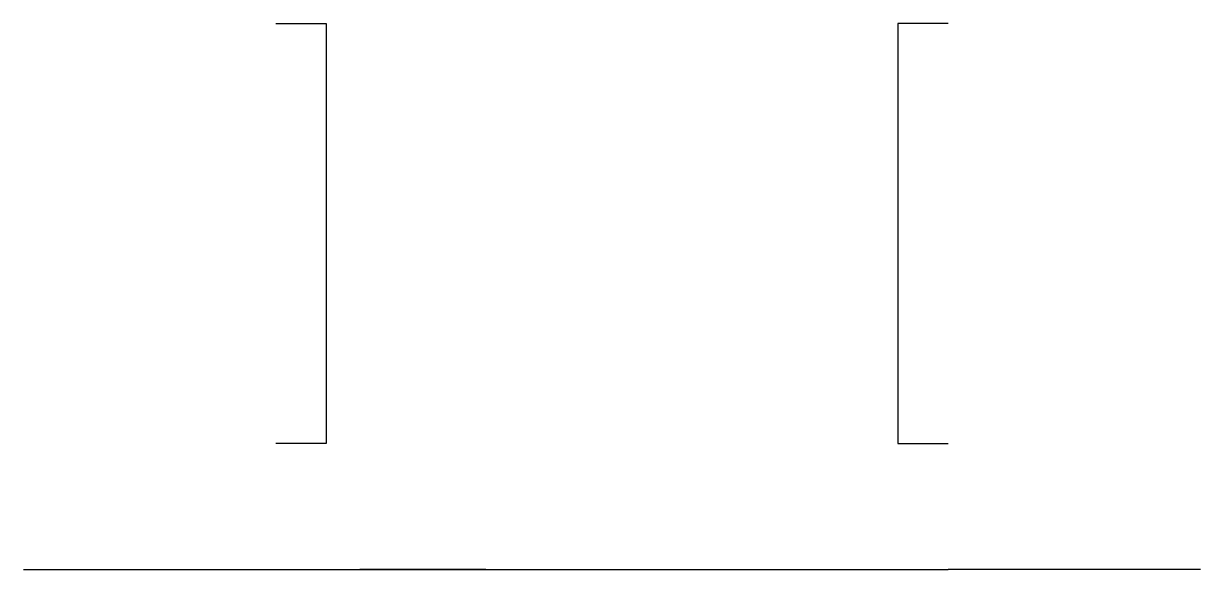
# Model space of a CAD drawing. Header units: inches. Extents: x -33.9 to 36.1, y -66.1 to -33.6.
import ezdxf

# ---------------------------------------------------------------- set-up
doc = ezdxf.new("R2010")
doc.units = ezdxf.units.IN
doc.header["$MEASUREMENT"] = 0

msp = doc.modelspace()

# ---------------------------------------------------------------- linework, layer by layer
for p, q in [((-18.936, -33.565, 34), (-15.936, -33.565, 34)), ((-15.936, -33.565, 34), (-15.936, -58.565, 34)), ((21.064, -33.565, 34), (18.064, -33.565, 34)), ((18.064, -33.565, 34), (18.064, -58.565, 34)), ((-15.936, -58.565, 34), (-18.936, -58.565, 34)), ((18.064, -58.565, 34), (21.064, -58.565, 34))]:
    msp.add_line(p, q)
at = {"extrusion": (0, -1, 0)}
for p, q in [((-33.936, -66.065), (-33.936, -66.065, 10)), ((-33.936, -66.065, 10), (-18.936, -66.065, 34)), ((-18.936, -66.065, 34), (21.064, -66.065, 34)), ((-6.436, -66.065, 15), (-13.936, -66.065)), ((-6.436, -66.065, 15), (8.564, -66.065, 15)), ((8.564, -66.065, 15), (16.064, -66.065)), ((36.064, -66.065, 10), (21.064, -66.065, 34)), ((36.064, -66.065), (36.064, -66.065, 10))]:
    msp.add_line(p, q, dxfattribs=at)

doc.saveas('drawing.dxf')
